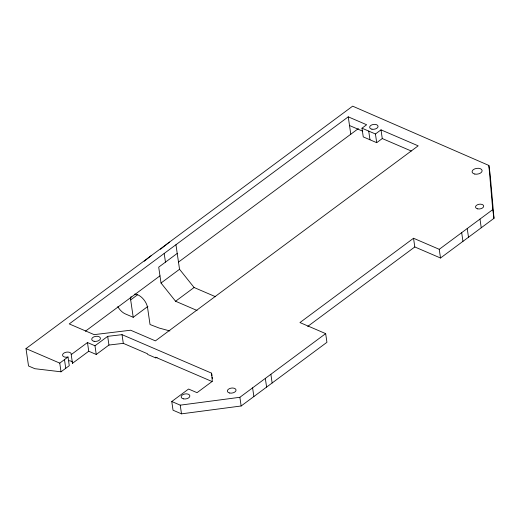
<?xml version="1.0" encoding="UTF-8"?>
<svg xmlns="http://www.w3.org/2000/svg" width="520" height="520" viewBox="0 0 520 520"><rect width="100%" height="100%" fill="white"/><g stroke="black" fill="none" stroke-linecap="round" stroke-linejoin="round"><path stroke-width="0.78" d="M71.214 354.607L71.279 354.094A4.394 2.529 -8.3 0 0 66.703 352.125A4.394 2.529 -8.3 0 0 62.569 355.193A4.394 2.529 -8.3 0 0 67.145 357.162L68.01 356.987L69.277 365.677L61.022 371.807L34.866 368.706L28.535 365.989L26 348.601L352.644 106.158L488.872 165.451L490.139 174.142L494 218.309L440.512 258.011L414.804 246.955L413.537 238.258L299.956 322.562L325.663 333.619L326.931 342.31L241.144 405.99L181.5 413.842L173.036 410.209L171.769 401.512L188.572 389.038L197.035 392.678L212.303 381.349L211.588 373.172L122.025 334.659L107.679 336.356L94.984 345.774L87.471 342.543L71.214 354.607L72.482 363.304L88.738 351.234L96.252 354.465L108.947 345.046L123.299 343.35L147.537 353.776L147.635 354.425L155.545 357.832L157.131 357.546M72.482 363.304L72.553 362.785A4.394 2.529 -8.3 0 0 69.108 360.763M144.216 261.235L151.112 255.736M160.446 249.308L169.52 242.073M348.25 116.838L69.245 323.921L94.166 334.64L130.631 330.219L155.415 340.88L418.184 145.841L381.004 129.851L375.44 133.984L361.991 128.2L366.646 124.748L348.25 116.838L350.786 134.225M177.222 253.416L158.71 267.156L161.024 283.017L175.578 301.243L197.067 310.486M85.403 331.201L159.978 275.847M178.49 262.106L358.358 128.602M147.901 306.404L133.218 317.298L130.676 299.91L137.703 294.697M161.024 283.017L179.536 269.276L175.955 244.719M26 348.601L59.755 363.116L68.01 356.987M361.991 128.2L363.259 136.897L376.707 142.675L382.272 138.548L411.294 151.028M175.578 301.243L194.09 287.502L215.579 296.745M307.71 326.437L414.804 246.955M171.769 401.512L180.232 405.151L239.876 397.293L325.663 333.619M413.537 238.258L439.244 249.314L492.732 209.619L488.872 165.451M169.891 330.954L159.178 328.055L150.026 324.526L147.492 307.144A11.427 6.389 53.4 0 0 134.505 294.164M349.518 125.528L362.759 131.222M133.218 317.298L125.307 313.898A10.738 6 53.4 0 1 117.819 306.605M212.108 381.543L155.448 357.175L155.545 357.832M179.536 269.276L194.09 287.502M492.732 209.619L494 218.309M479.979 219.083L481.247 227.773M467.226 228.547L468.494 237.244M461.682 232.661L462.95 241.358M439.244 249.314L440.512 258.011M381.004 129.851L382.272 138.548M375.44 133.984L376.707 142.675M368.713 131.092L369.98 139.782M270.875 374.283L272.142 382.98M265.33 378.397L266.604 387.094M252.603 387.849L253.87 396.539M239.876 397.293L241.144 405.99M211.588 373.172L211.933 375.544M212.16 377.124L212.394 378.703M164.197 253.448L165.464 262.139M180.232 405.151L181.5 413.842M122.025 334.659L123.299 343.35M107.679 336.356L108.947 345.046M94.984 345.774L96.252 354.465M87.471 342.543L88.738 351.234M64.48 359.606L65.748 368.297M59.755 363.116L61.022 371.807M130.676 299.91A11.427 6.389 53.4 0 1 131.073 296.601M94.088 341.296A4.394 2.529 -8.3 0 0 100.431 338.293A4.394 2.529 -8.3 0 0 93.704 336.934A4.394 2.529 -8.3 0 0 94.088 341.296M183.528 398.873A4.394 2.529 -8.3 0 0 189.872 395.863A4.394 2.529 -8.3 0 0 183.15 394.511A4.394 2.529 -8.3 0 0 183.528 398.873M229.71 393.029A4.394 2.529 -8.3 0 0 236.054 390.026A4.394 2.529 -8.3 0 0 229.333 388.668A4.394 2.529 -8.3 0 0 229.71 393.029M477.737 208.878A4.121 2.373 -8.3 0 0 483.691 206.056A4.121 2.373 -8.3 0 0 477.38 204.783A4.121 2.373 -8.3 0 0 477.737 208.878M474.819 174.07A5.064 2.912 -8.3 0 0 482.131 170.599A5.064 2.912 -8.3 0 0 474.376 169.039A5.064 2.912 -8.3 0 0 474.819 174.07M371.937 129.207A4.245 2.438 -8.3 0 0 378.06 126.302A4.245 2.438 -8.3 0 0 371.566 124.989A4.245 2.438 -8.3 0 0 371.937 129.207"/></g></svg>
